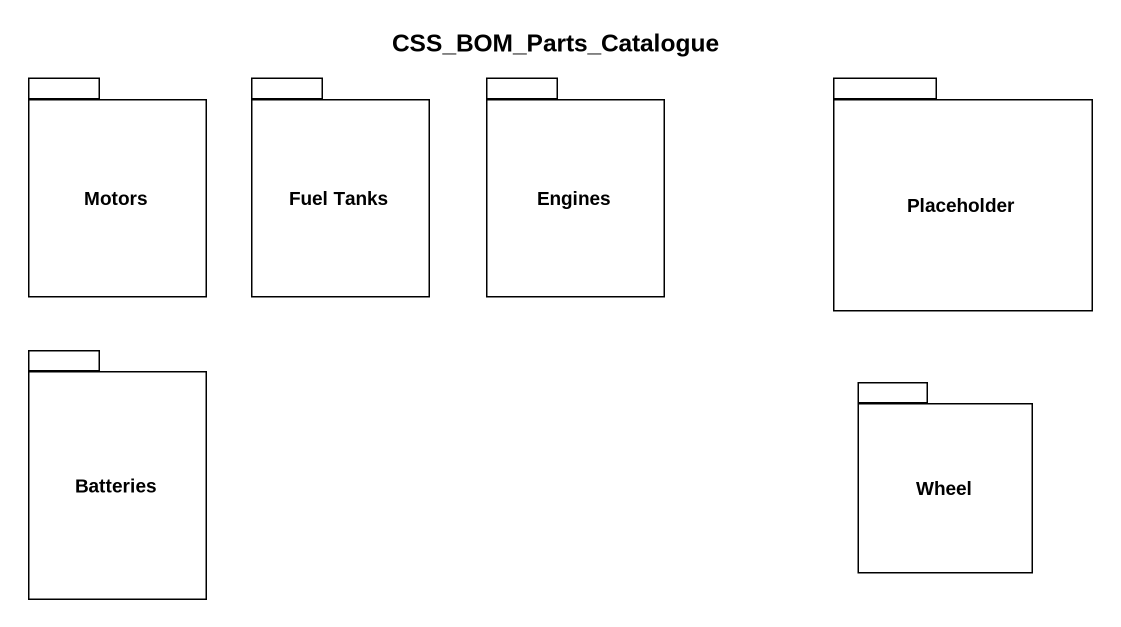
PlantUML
@startuml
title CSS_BOM_Parts_Catalogue
package Motors {
}
package "Fuel Tanks" as Fuel_Tanks {
}
package Engines {
}
package Placeholder {
}
package Batteries {
}
package Wheel {
}
@enduml
